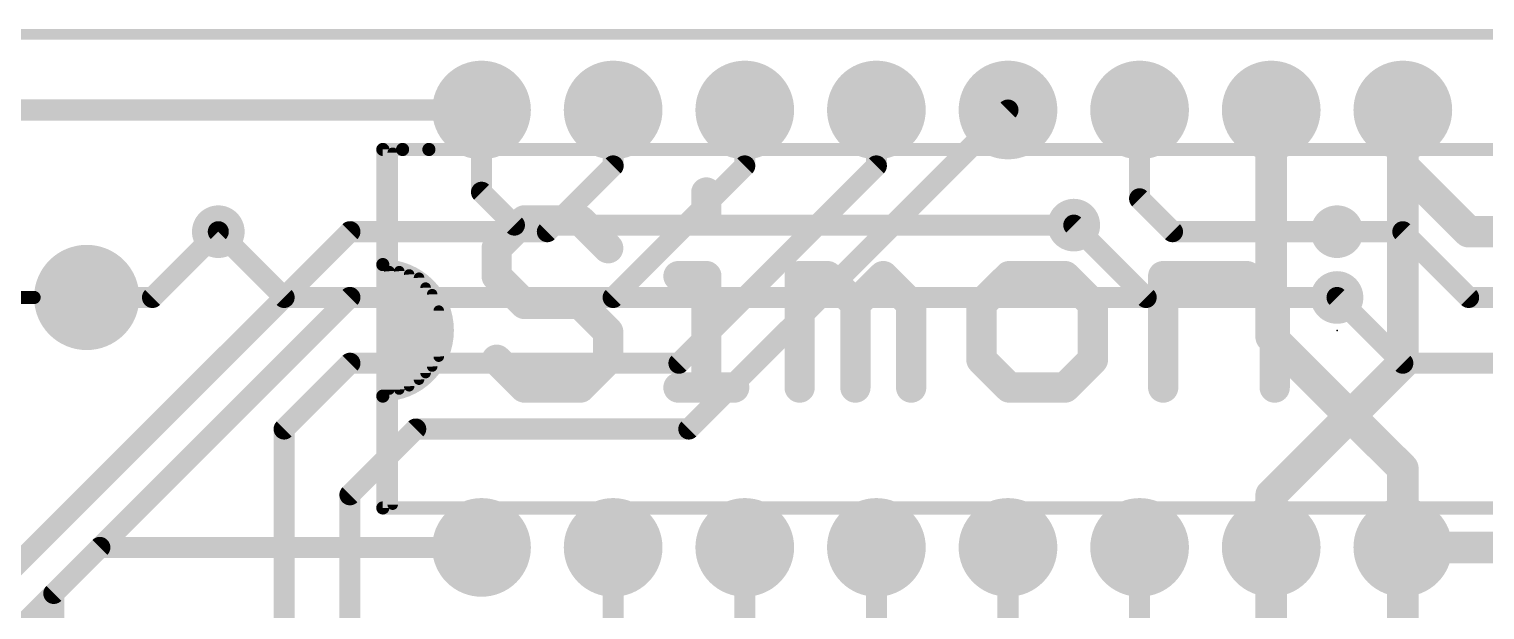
# Model space of a CAD drawing. Extents: x -2.6 to 78.8, y -16.5 to 68.7.
# Drawn here: x 12.86 to 40.95, y 57.47 to 68.68 of the extents above; entities that cross this region are included whole.
import ezdxf

# ---------------------------------------------------------------- set-up
doc = ezdxf.new("R2010")
doc.units = 0
for name, color, linetype in [('1', 12, 'CONTINUOUS'), ('16', 132, 'CONTINUOUS'), ('17', 110, 'CONTINUOUS'), ('18', 110, 'CONTINUOUS'), ('20', 53, 'CONTINUOUS'), ('21', 31, 'CONTINUOUS'), ('22', 40, 'CONTINUOUS'), ('24', 53, 'CONTINUOUS')]:
    doc.layers.add(name, color=color, linetype=linetype)

# ---------------------------------------------------------------- blocks, each defined once
blk = doc.blocks.new('ROUNDP')
at = {"const_width": 0.5}
blk.add_lwpolyline([(0, -0.25, 1), (0, 0.25, 1), (0, -0.25)], format="xyb", dxfattribs=at)
blk = doc.blocks.new('ROUNDV')
at = {"const_width": 0.5}
blk.add_lwpolyline([(0, -0.25, 1), (0, 0.25, 1), (0, -0.25)], format="xyb", dxfattribs=at)

msp = doc.modelspace()

# ---------------------------------------------------------------- linework, layer by layer
at = {"layer": '1'}
for points, const_width in [([(21.59, 67.1195), (21.59, 65.532)], 0.4064), ([(36.83, 63.5), (36.83, 67.1195)], 0.6096), ([(39.37, 67.1195), (39.37, 66.04)], 0.6096), ([(39.37, 66.04), (40.64, 64.77)], 0.6096), ([(21.59, 65.532), (22.225, 64.897)], 0.4064), ([(17.78, 63.5), (16.51, 64.77)], 0.4064), ([(22.225, 64.897), (33.02, 64.897)], 0.4064), ([(39.37, 64.77), (38.1, 64.77)], 0.4064), ([(40.64, 63.5), (39.37, 64.77)], 0.4064), ([(40.64, 64.77), (57.15, 64.77)], 0.6096), ([(36.83, 62.738), (36.83, 63.5)], 0.6096), ([(36.83, 63.5), (17.78, 63.5)], 0.4064), ([(38.1, 63.5), (39.37, 62.23)], 0.4064), ([(56.896, 63.5), (40.64, 63.5)], 0.4064), ([(39.37, 60.198), (36.83, 62.738)], 0.6096), ([(39.37, 62.23), (57.15, 62.23)], 0.4064), ([(39.37, 58.674), (39.37, 60.198)], 0.6096), ([(10.16, 54.61), (14.224, 58.674)], 0.4064), ([(14.224, 58.674), (21.59, 58.674)], 0.4064), ([(24.13, 57.15), (24.13, 58.674)], 0.4064), ([(26.67, 57.15), (26.67, 58.674)], 0.4064), ([(29.21, 57.15), (29.21, 58.674)], 0.4064), ([(31.75, 57.15), (31.75, 58.674)], 0.4064), ([(34.29, 55.88), (34.29, 58.674)], 0.4064), ([(39.37, 58.674), (41.91, 58.674)], 0.6096), ([(39.37, 54.61), (39.37, 58.674)], 0.6096)]:
    msp.add_lwpolyline(points, dxfattribs=dict(at, const_width=const_width))
for points, const_width in [([(21.6916, 67.1195, 1), (21.4884, 67.1195)], 0.2032), ([(36.9824, 67.1195, 1), (36.6776, 67.1195)], 0.3048), ([(39.5224, 67.1195, 1), (39.2176, 67.1195)], 0.3048), ([(39.4778, 66.1478, 1), (39.2622, 65.9322)], 0.3048), ([(39.2176, 66.04, 1), (39.5224, 66.04)], 0.3048), ([(21.4884, 65.532, 1), (21.6916, 65.532)], 0.2032), ([(21.6618, 65.6038, 1), (21.5182, 65.4602)], 0.2032), ([(16.5818, 64.8418, 1), (16.4382, 64.6982)], 0.2032), ([(22.225, 64.9986, 1), (22.225, 64.7954)], 0.2032), ([(22.1532, 64.8252, 1), (22.2968, 64.9688)], 0.2032), ([(33.02, 64.7954, 1), (33.02, 64.9986)], 0.2032), ([(38.1, 64.8716, 1), (38.1, 64.6684)], 0.2032), ([(39.4418, 64.8418, 1), (39.2982, 64.6982)], 0.2032), ([(39.37, 64.6684, 1), (39.37, 64.8716)], 0.2032), ([(40.64, 64.9224, 1), (40.64, 64.6176)], 0.3048), ([(40.5322, 64.6622, 1), (40.7478, 64.8778)], 0.3048), ([(36.9824, 63.5, 1), (36.6776, 63.5)], 0.3048), ([(17.78, 63.6016, 1), (17.78, 63.3984)], 0.2032), ([(17.7082, 63.4282, 1), (17.8518, 63.5718)], 0.2032), ([(36.6776, 63.5, 1), (36.9824, 63.5)], 0.3048), ([(36.83, 63.3984, 1), (36.83, 63.6016)], 0.2032), ([(38.1718, 63.5718, 1), (38.0282, 63.4282)], 0.2032), ([(40.64, 63.6016, 1), (40.64, 63.3984)], 0.2032), ([(40.5682, 63.4282, 1), (40.7118, 63.5718)], 0.2032), ([(36.9378, 62.8458, 1), (36.7222, 62.6302)], 0.3048), ([(36.6776, 62.738, 1), (36.9824, 62.738)], 0.3048), ([(39.37, 62.3316, 1), (39.37, 62.1284)], 0.2032), ([(39.2982, 62.1582, 1), (39.4418, 62.3018)], 0.2032), ([(39.5224, 60.198, 1), (39.2176, 60.198)], 0.3048), ([(39.2622, 60.0902, 1), (39.4778, 60.3058)], 0.3048), ([(14.224, 58.7756, 1), (14.224, 58.5724)], 0.2032), ([(14.2958, 58.6022, 1), (14.1522, 58.7458)], 0.2032), ([(21.59, 58.5724, 1), (21.59, 58.7756)], 0.2032), ([(24.2316, 58.674, 1), (24.0284, 58.674)], 0.2032), ([(26.7716, 58.674, 1), (26.5684, 58.674)], 0.2032), ([(29.3116, 58.674, 1), (29.1084, 58.674)], 0.2032), ([(31.8516, 58.674, 1), (31.6484, 58.674)], 0.2032), ([(34.3916, 58.674, 1), (34.1884, 58.674)], 0.2032), ([(39.37, 58.8264, 1), (39.37, 58.5216)], 0.3048), ([(39.5224, 58.674, 1), (39.2176, 58.674)], 0.3048), ([(39.2176, 58.674, 1), (39.5224, 58.674)], 0.3048)]:
    msp.add_lwpolyline(points, format="xyb", dxfattribs=dict(at, const_width=const_width))
at = {"layer": '16'}
for points, const_width in [([(7.4295, 67.1195), (21.59, 67.1195)], 0.4064), ([(21.59, 67.1195), (21.3995, 67.1195)], 0.4064), ([(24.13, 66.04), (24.13, 67.1195)], 0.4064), ([(25.5905, 60.96), (31.75, 67.1195)], 0.4064), ([(26.67, 66.04), (26.67, 67.1195)], 0.4064), ([(29.21, 66.04), (29.21, 67.1195)], 0.4064), ([(34.29, 65.405), (34.29, 67.1195)], 0.4064), ([(39.37, 62.23), (39.37, 67.1195)], 0.6096), ([(22.86, 64.77), (24.13, 66.04)], 0.4064), ([(24.13, 63.5), (26.67, 66.04)], 0.4064), ([(25.4, 62.23), (29.21, 66.04)], 0.4064), ([(34.925, 64.77), (34.29, 65.405)], 0.4064), ([(12.319, 58.039), (19.05, 64.77)], 0.4064), ([(16.51, 64.77), (15.24, 63.5)], 0.4064), ([(19.05, 64.77), (22.86, 64.77)], 0.4064), ([(33.02, 64.897), (34.417, 63.5)], 0.4064), ([(38.1, 64.77), (34.925, 64.77)], 0.4064), ([(13.335, 57.785), (19.05, 63.5)], 0.4064), ([(15.24, 63.5), (13.97, 63.5)], 0.4064), ([(19.05, 63.5), (24.13, 63.5)], 0.4064), ([(34.417, 63.5), (38.1, 63.5)], 0.4064), ([(17.78, 60.96), (19.05, 62.23)], 0.4064), ([(19.05, 62.23), (25.4, 62.23)], 0.4064), ([(36.83, 59.69), (39.37, 62.23)], 0.6096), ([(17.78, 55.88), (17.78, 60.96)], 0.4064), ([(19.05, 59.69), (20.32, 60.96)], 0.4064), ([(20.32, 60.96), (25.5905, 60.96)], 0.4064), ([(19.05, 55.88), (19.05, 59.69)], 0.4064), ([(36.83, 58.674), (36.83, 59.69)], 0.6096), ([(36.83, 55.88), (36.83, 58.674)], 0.6096), ([(13.335, 43.815), (13.335, 57.785)], 0.4064)]:
    msp.add_lwpolyline(points, dxfattribs=dict(at, const_width=const_width))
for points, const_width in [([(21.3995, 67.2211, 1), (21.3995, 67.0179)], 0.2032), ([(21.59, 67.0179, 1), (21.59, 67.2211)], 0.2032), ([(21.59, 67.0179, 1), (21.59, 67.2211)], 0.2032), ([(24.2316, 67.1195, 1), (24.0284, 67.1195)], 0.2032), ([(26.7716, 67.1195, 1), (26.5684, 67.1195)], 0.2032), ([(29.3116, 67.1195, 1), (29.1084, 67.1195)], 0.2032), ([(31.8218, 67.0477, 1), (31.6782, 67.1913)], 0.2032), ([(34.3916, 67.1195, 1), (34.1884, 67.1195)], 0.2032), ([(39.5224, 67.1195, 1), (39.2176, 67.1195)], 0.3048), ([(24.0284, 66.04, 1), (24.2316, 66.04)], 0.2032), ([(24.2018, 65.9682, 1), (24.0582, 66.1118)], 0.2032), ([(26.5684, 66.04, 1), (26.7716, 66.04)], 0.2032), ([(26.7418, 65.9682, 1), (26.5982, 66.1118)], 0.2032), ([(29.1084, 66.04, 1), (29.3116, 66.04)], 0.2032), ([(29.2818, 65.9682, 1), (29.1382, 66.1118)], 0.2032), ([(34.1884, 65.405, 1), (34.3916, 65.405)], 0.2032), ([(34.3618, 65.4768, 1), (34.2182, 65.3332)], 0.2032), ([(16.5818, 64.6982, 1), (16.4382, 64.8418)], 0.2032), ([(19.05, 64.8716, 1), (19.05, 64.6684)], 0.2032), ([(19.1218, 64.6982, 1), (18.9782, 64.8418)], 0.2032), ([(22.7882, 64.8418, 1), (22.9318, 64.6982)], 0.2032), ([(22.86, 64.6684, 1), (22.86, 64.8716)], 0.2032), ([(33.0918, 64.9688, 1), (32.9482, 64.8252)], 0.2032), ([(34.925, 64.8716, 1), (34.925, 64.6684)], 0.2032), ([(34.8532, 64.6982, 1), (34.9968, 64.8418)], 0.2032), ([(38.1, 64.6684, 1), (38.1, 64.8716)], 0.2032), ([(13.97, 63.6016, 1), (13.97, 63.3984)], 0.2032), ([(15.1682, 63.5718, 1), (15.3118, 63.4282)], 0.2032), ([(15.24, 63.3984, 1), (15.24, 63.6016)], 0.2032), ([(19.05, 63.6016, 1), (19.05, 63.3984)], 0.2032), ([(19.1218, 63.4282, 1), (18.9782, 63.5718)], 0.2032), ([(24.0582, 63.5718, 1), (24.2018, 63.4282)], 0.2032), ([(24.13, 63.3984, 1), (24.13, 63.6016)], 0.2032), ([(34.417, 63.6016, 1), (34.417, 63.3984)], 0.2032), ([(34.3452, 63.4282, 1), (34.4888, 63.5718)], 0.2032), ([(38.1, 63.3984, 1), (38.1, 63.6016)], 0.2032), ([(19.05, 62.3316, 1), (19.05, 62.1284)], 0.2032), ([(19.1218, 62.1582, 1), (18.9782, 62.3018)], 0.2032), ([(25.3282, 62.3018, 1), (25.4718, 62.1582)], 0.2032), ([(25.4, 62.1284, 1), (25.4, 62.3316)], 0.2032), ([(39.2176, 62.23, 1), (39.5224, 62.23)], 0.3048), ([(39.4778, 62.1222, 1), (39.2622, 62.3378)], 0.3048), ([(17.8816, 60.96, 1), (17.6784, 60.96)], 0.2032), ([(17.7082, 61.0318, 1), (17.8518, 60.8882)], 0.2032), ([(20.32, 61.0616, 1), (20.32, 60.8584)], 0.2032), ([(20.3918, 60.8882, 1), (20.2482, 61.0318)], 0.2032), ([(25.5187, 61.0318, 1), (25.6623, 60.8882)], 0.2032), ([(25.5905, 60.8584, 1), (25.5905, 61.0616)], 0.2032), ([(19.1516, 59.69, 1), (18.9484, 59.69)], 0.2032), ([(18.9782, 59.7618, 1), (19.1218, 59.6182)], 0.2032), ([(36.7222, 59.7978, 1), (36.9378, 59.5822)], 0.3048), ([(36.9824, 59.69, 1), (36.6776, 59.69)], 0.3048), ([(36.9824, 58.674, 1), (36.6776, 58.674)], 0.3048), ([(36.6776, 58.674, 1), (36.9824, 58.674)], 0.3048), ([(13.4366, 57.785, 1), (13.2334, 57.785)], 0.2032), ([(13.2632, 57.8568, 1), (13.4068, 57.7132)], 0.2032)]:
    msp.add_lwpolyline(points, format="xyb", dxfattribs=dict(at, const_width=const_width))
at = {"layer": '20', "const_width": 0.2032}
msp.add_lwpolyline([(73.66, 68.58), (2.54, 68.58)], dxfattribs=at)
at = {"layer": '21', "const_width": 0.5842}
for points in [[(25.9284, 65.5268), (25.9284, 64.9887)], [(22.4202, 64.9887), (21.8821, 64.4506)], [(23.4964, 64.9887), (22.4202, 64.9887)], [(24.0345, 64.4506), (23.4964, 64.9887)], [(21.8821, 64.4506), (21.8821, 63.9125)], [(21.8821, 63.9125), (22.4202, 63.3744)], [(25.3903, 63.9125), (25.9284, 63.9125)], [(25.9284, 63.9125), (25.9284, 61.7601)], [(27.7291, 61.7601), (27.7291, 63.9125)], [(27.7291, 63.9125), (28.2672, 63.9125)], [(28.2672, 63.9125), (28.8053, 63.3744)], [(28.8053, 63.3744), (29.3434, 63.9125)], [(29.3434, 63.9125), (29.8815, 63.3744)], [(31.7754, 63.9125), (31.2373, 63.3744)], [(32.8516, 63.9125), (31.7754, 63.9125)], [(33.3897, 63.3744), (32.8516, 63.9125)], [(34.7455, 61.7601), (34.7455, 63.9125)], [(34.7455, 63.9125), (36.3598, 63.9125)], [(36.3598, 63.9125), (36.8979, 63.3744)], [(22.4202, 63.3744), (23.4964, 63.3744)], [(23.4964, 63.3744), (24.0345, 62.8363)], [(28.8053, 63.3744), (28.8053, 61.7601)], [(29.8815, 63.3744), (29.8815, 61.7601)], [(31.2373, 63.3744), (31.2373, 62.2982)], [(33.3897, 62.2982), (33.3897, 63.3744)], [(36.8979, 63.3744), (36.8979, 61.7601)], [(24.0345, 62.8363), (24.0345, 62.2982)], [(22.4202, 61.7601), (21.8821, 62.2982)], [(24.0345, 62.2982), (23.4964, 61.7601)], [(31.2373, 62.2982), (31.7754, 61.7601)], [(32.8516, 61.7601), (33.3897, 62.2982)], [(23.4964, 61.7601), (22.4202, 61.7601)], [(25.3903, 61.7601), (26.4665, 61.7601)], [(31.7754, 61.7601), (32.8516, 61.7601)]]:
    msp.add_lwpolyline(points, dxfattribs=at)
at = {"layer": '21', "const_width": 0.2921}
for points in [[(26.0744, 65.5268, 1), (25.7823, 65.5268)], [(22.4202, 65.1347, 1), (22.4202, 64.8426)], [(22.5235, 64.8854, 1), (22.3169, 65.0919)], [(23.5997, 65.0919, 1), (23.3931, 64.8854)], [(23.4964, 64.8426, 1), (23.4964, 65.1347)], [(25.7823, 64.9887, 1), (26.0744, 64.9887)], [(21.7788, 64.5538, 1), (21.9854, 64.3473)], [(22.0282, 64.4506, 1), (21.7361, 64.4506)], [(23.9312, 64.3473, 1), (24.1377, 64.5538)], [(21.9854, 64.0157, 1), (21.7788, 63.8092)], [(21.7361, 63.9125, 1), (22.0282, 63.9125)], [(25.3903, 64.0585, 1), (25.3903, 63.7664)], [(26.0744, 63.9125, 1), (25.7823, 63.9125)], [(25.9284, 63.7664, 1), (25.9284, 64.0585)], [(27.8751, 63.9125, 1), (27.583, 63.9125)], [(27.7291, 64.0585, 1), (27.7291, 63.7664)], [(28.3705, 64.0157, 1), (28.1639, 63.8092)], [(28.2672, 63.7664, 1), (28.2672, 64.0585)], [(29.4466, 64.0157, 1), (29.2401, 63.8092)], [(29.4466, 63.8092, 1), (29.2401, 64.0157)], [(31.7754, 64.0585, 1), (31.7754, 63.7664)], [(31.8787, 63.8092, 1), (31.6721, 64.0157)], [(32.9548, 64.0157, 1), (32.7483, 63.8092)], [(32.8516, 63.7664, 1), (32.8516, 64.0585)], [(34.8915, 63.9125, 1), (34.5994, 63.9125)], [(34.7455, 64.0585, 1), (34.7455, 63.7664)], [(36.463, 64.0157, 1), (36.2565, 63.8092)], [(36.3598, 63.7664, 1), (36.3598, 64.0585)], [(22.4202, 63.5204, 1), (22.4202, 63.2283)], [(22.3169, 63.2711, 1), (22.5235, 63.4777)], [(23.5997, 63.4777, 1), (23.3931, 63.2711)], [(23.4964, 63.2283, 1), (23.4964, 63.5204)], [(28.9513, 63.3744, 1), (28.6592, 63.3744)], [(28.702, 63.4777, 1), (28.9086, 63.2711)], [(28.702, 63.2711, 1), (28.9086, 63.4777)], [(30.0275, 63.3744, 1), (29.7354, 63.3744)], [(29.7782, 63.2711, 1), (29.9847, 63.4777)], [(31.3833, 63.3744, 1), (31.0912, 63.3744)], [(31.134, 63.4777, 1), (31.3406, 63.2711)], [(33.5357, 63.3744, 1), (33.2436, 63.3744)], [(33.2864, 63.2711, 1), (33.4929, 63.4777)], [(37.0439, 63.3744, 1), (36.7518, 63.3744)], [(36.7946, 63.2711, 1), (37.0011, 63.4777)], [(24.1805, 62.8363, 1), (23.8884, 62.8363)], [(23.9312, 62.733, 1), (24.1377, 62.9396)], [(21.9854, 62.4015, 1), (21.7788, 62.1949)], [(23.8884, 62.2982, 1), (24.1805, 62.2982)], [(24.1377, 62.1949, 1), (23.9312, 62.4015)], [(31.3406, 62.4015, 1), (31.134, 62.1949)], [(31.0912, 62.2982, 1), (31.3833, 62.2982)], [(33.2436, 62.2982, 1), (33.5357, 62.2982)], [(33.4929, 62.1949, 1), (33.2864, 62.4015)], [(22.4202, 61.9062, 1), (22.4202, 61.614)], [(22.3169, 61.6568, 1), (22.5235, 61.8634)], [(23.3931, 61.8634, 1), (23.5997, 61.6568)], [(23.4964, 61.614, 1), (23.4964, 61.9062)], [(25.3903, 61.9062, 1), (25.3903, 61.614)], [(25.7823, 61.7601, 1), (26.0744, 61.7601)], [(26.4665, 61.614, 1), (26.4665, 61.9062)], [(27.583, 61.7601, 1), (27.8751, 61.7601)], [(28.6592, 61.7601, 1), (28.9513, 61.7601)], [(29.7354, 61.7601, 1), (30.0275, 61.7601)], [(31.7754, 61.9062, 1), (31.7754, 61.614)], [(31.6721, 61.6568, 1), (31.8787, 61.8634)], [(32.7483, 61.8634, 1), (32.9548, 61.6568)], [(32.8516, 61.614, 1), (32.8516, 61.9062)], [(34.5994, 61.7601, 1), (34.8915, 61.7601)], [(36.7518, 61.7601, 1), (37.0439, 61.7601)]]:
    msp.add_lwpolyline(points, format="xyb", dxfattribs=at)
at = {"layer": '22'}
for points, const_width in [([(19.685, 64.135), (19.685, 66.3575)], 0.254), ([(19.685, 66.3575), (20.066, 66.3575)], 0.254), ([(19.8755, 59.4995), (19.8755, 66.294)], 0.2032), ([(20.066, 66.3575), (20.574, 66.3575)], 0.254), ([(56.515, 66.3575), (20.574, 66.3575)], 0.254), ([(19.685, 61.595), (19.685, 64.135)], 0.254), ([(19.812, 61.722), (19.812, 64.008)], 0.2032), ([(19.812, 64.008), (20.0025, 61.722)], 0.2032), ([(20.0025, 61.722), (20.0025, 64.008)], 0.2032), ([(20.0025, 64.008), (20.193, 61.7855)], 0.2032), ([(20.193, 61.7855), (20.193, 63.9445)], 0.2032), ([(20.193, 63.9445), (20.3835, 61.9125)], 0.2032), ([(20.3835, 61.9125), (20.3835, 63.881)], 0.2032), ([(20.3835, 63.881), (20.5105, 62.0395)], 0.2032), ([(20.5105, 62.0395), (20.5105, 63.6905)], 0.2032), ([(20.5105, 63.6905), (20.6375, 62.1665)], 0.2032), ([(12.7, 63.5), (12.954, 63.5)], 0.254), ([(20.6375, 62.1665), (20.6375, 63.5635)], 0.2032), ([(20.6375, 63.5635), (20.7645, 62.357)], 0.2032), ([(20.7645, 62.357), (20.7645, 63.246)], 0.2032), ([(19.685, 59.436), (19.685, 61.595)], 0.254), ([(19.685, 59.436), (56.515, 59.436)], 0.254)]:
    msp.add_lwpolyline(points, dxfattribs=dict(at, const_width=const_width))
for points, const_width in [([(19.7485, 66.3575, 1), (19.6215, 66.3575)], 0.127), ([(19.685, 66.421, 1), (19.685, 66.294)], 0.127), ([(19.9263, 66.294, 1), (19.8247, 66.294)], 0.1016), ([(20.066, 66.421, 1), (20.066, 66.294)], 0.127), ([(20.066, 66.294, 1), (20.066, 66.421)], 0.127), ([(20.574, 66.421, 1), (20.574, 66.294)], 0.127), ([(20.574, 66.294, 1), (20.574, 66.421)], 0.127), ([(19.7485, 64.135, 1), (19.6215, 64.135)], 0.127), ([(19.6215, 64.135, 1), (19.7485, 64.135)], 0.127), ([(19.685, 61.595, 1), (19.685, 64.135)], 0.2032), ([(19.685, 64.1858, 1), (19.685, 64.0842)], 0.1016), ([(19.8628, 64.008, 1), (19.7612, 64.008)], 0.1016), ([(19.8626, 64.0122, 1), (19.7614, 64.0038)], 0.1016), ([(20.0533, 64.008, 1), (19.9517, 64.008)], 0.1016), ([(20.0531, 64.0123, 1), (19.9519, 64.0037)], 0.1016), ([(20.2438, 63.9445, 1), (20.1422, 63.9445)], 0.1016), ([(20.2436, 63.9492, 1), (20.1424, 63.9398)], 0.1016), ([(20.4343, 63.881, 1), (20.3327, 63.881)], 0.1016), ([(20.4342, 63.8845, 1), (20.3328, 63.8775)], 0.1016), ([(20.5613, 63.6905, 1), (20.4597, 63.6905)], 0.1016), ([(20.5611, 63.6947, 1), (20.4599, 63.6863)], 0.1016), ([(12.954, 63.4365, 1), (12.954, 63.5635)], 0.127), ([(20.6883, 63.5635, 1), (20.5867, 63.5635)], 0.1016), ([(20.688, 63.5688, 1), (20.587, 63.5582)], 0.1016), ([(20.8153, 63.246, 1), (20.7137, 63.246)], 0.1016), ([(20.7137, 62.357, 1), (20.8153, 62.357)], 0.1016), ([(20.714, 62.3517, 1), (20.815, 62.3623)], 0.1016), ([(20.4597, 62.0395, 1), (20.5613, 62.0395)], 0.1016), ([(20.4598, 62.036, 1), (20.5612, 62.043)], 0.1016), ([(20.5867, 62.1665, 1), (20.6883, 62.1665)], 0.1016), ([(20.5869, 62.1623, 1), (20.6881, 62.1707)], 0.1016), ([(20.1422, 61.7855, 1), (20.2438, 61.7855)], 0.1016), ([(20.1424, 61.7812, 1), (20.2436, 61.7898)], 0.1016), ([(20.3327, 61.9125, 1), (20.4343, 61.9125)], 0.1016), ([(20.3329, 61.9078, 1), (20.4341, 61.9172)], 0.1016), ([(19.7485, 61.595, 1), (19.6215, 61.595)], 0.127), ([(19.6215, 61.595, 1), (19.7485, 61.595)], 0.127), ([(19.685, 61.6458, 1), (19.685, 61.5442)], 0.1016), ([(19.7612, 61.722, 1), (19.8628, 61.722)], 0.1016), ([(19.9517, 61.722, 1), (20.0533, 61.722)], 0.1016), ([(19.9519, 61.7178, 1), (20.0531, 61.7262)], 0.1016), ([(19.685, 59.4995, 1), (19.685, 59.3725)], 0.127), ([(19.6215, 59.436, 1), (19.7485, 59.436)], 0.127), ([(19.8247, 59.4995, 1), (19.9263, 59.4995)], 0.1016)]:
    msp.add_lwpolyline(points, format="xyb", dxfattribs=dict(at, const_width=const_width))
at = {"layer": '24'}
msp.add_point((38.1, 62.865), dxfattribs=at)

# ---------------------------------------------------------------- block references
at = {"layer": '17', "xscale": 1.905, "yscale": 1.905, "rotation": 270}
for p in [(21.59, 67.1195), (21.59, 67.1195), (24.13, 67.1195), (24.13, 67.1195), (26.67, 67.1195), (26.67, 67.1195), (29.21, 67.1195), (29.21, 67.1195), (31.75, 67.1195), (31.75, 67.1195), (34.29, 67.1195), (34.29, 67.1195), (36.83, 67.1195), (36.83, 67.1195), (39.37, 67.1195), (39.37, 67.1195), (21.59, 58.674), (21.59, 58.674), (24.13, 58.674), (24.13, 58.674), (26.67, 58.674), (26.67, 58.674), (29.21, 58.674), (29.21, 58.674), (31.75, 58.674), (31.75, 58.674), (34.29, 58.674), (34.29, 58.674), (36.83, 58.674), (36.83, 58.674), (39.37, 58.674), (39.37, 58.674)]:
    msp.add_blockref('ROUNDP', p, dxfattribs=at)
at = {"layer": '17', "xscale": 2.032, "yscale": 2.032}
msp.add_blockref('ROUNDP', (13.97, 63.5), dxfattribs=at)
msp.add_blockref('ROUNDP', (13.97, 63.5), dxfattribs=at)
at = {"layer": '18', "xscale": 1.016, "yscale": 1.016}
for p in [(16.51, 64.77), (16.51, 64.77), (33.02, 64.897), (33.02, 64.897), (38.1, 64.77), (38.1, 64.77), (38.1, 63.5), (38.1, 63.5)]:
    msp.add_blockref('ROUNDV', p, dxfattribs=at)

doc.saveas('drawing.dxf')
